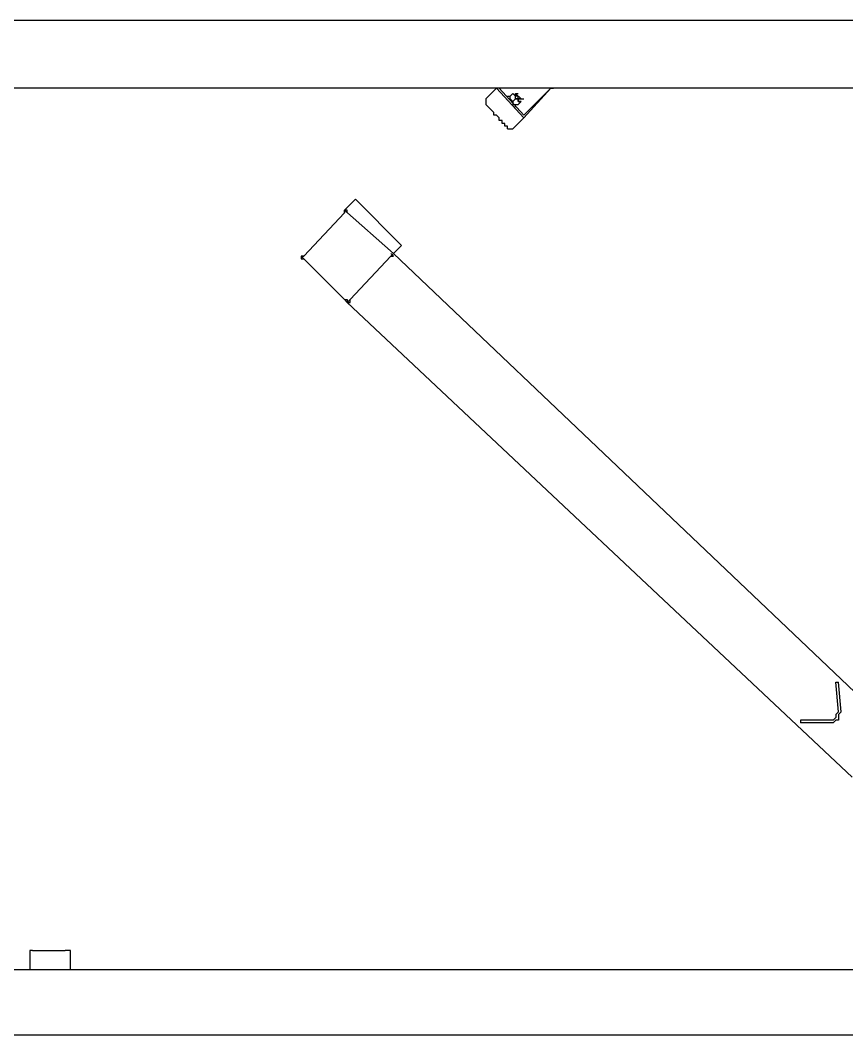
# Model space of a CAD drawing. Extents: x 855 to 1547, y 199 to 1196.
# Drawn here: x 1369.42 to 1400.79, y 562.11 to 600.64 of the extents above; entities that cross this region are included whole.
import ezdxf

# ---------------------------------------------------------------- set-up
doc = ezdxf.new("R2010")
doc.units = 0
doc.layers.add('2345-64C-02_Sort_layout', color=7, linetype='CONTINUOUS')

msp = doc.modelspace()

# ---------------------------------------------------------------- linework, layer by layer
at = {"layer": '2345-64C-02_Sort_layout', "color": 7}
for points in [[(1352.58025, 600.63556), (1434.06517, 600.63556), (1434.06513, 600.42953)], [(1414.08025, 598.06018), (1352.58025, 598.06018), (1352.58025, 598.26621)], [(1387.5024, 598.06018), (1387.0903, 597.64812)], [(1387.5024, 598.06018), (1388.53251, 596.92702)], [(1387.60538, 598.06018), (1387.5024, 598.06018)], [(1387.60538, 598.06018), (1388.53251, 597.03003), (1389.56266, 598.06018)], [(1388.53251, 596.92702), (1389.56266, 598.06018)], [(1389.56266, 598.06018), (1389.66568, 598.06018)], [(1387.0903, 597.64812), (1387.0903, 597.44209)], [(1387.91442, 597.75114), (1387.91442, 597.75114), (1388.01744, 597.75114)], [(1388.12045, 597.85415), (1388.01744, 597.75114)], [(1388.01744, 597.64812), (1388.01744, 597.75114)], [(1388.22347, 597.64812), (1388.12045, 597.54511), (1388.01744, 597.64812)], [(1388.22347, 597.75114), (1388.12045, 597.85415)], [(1388.32648, 597.64812), (1388.22347, 597.64812), (1388.22347, 597.75114), (1388.12045, 597.85415)], [(1388.22347, 597.85415), (1388.32648, 597.85415)], [(1388.22347, 597.85415), (1388.22347, 597.75114)], [(1388.22347, 597.85415), (1388.4295, 597.64812), (1388.32648, 597.64812), (1388.32648, 597.75114), (1388.22347, 597.75114), (1388.22347, 597.85415)], [(1388.22347, 597.64812), (1388.22347, 597.75114)], [(1388.22347, 597.64812), (1388.32648, 597.64812), (1388.32648, 597.54511), (1388.4295, 597.54511), (1388.32648, 597.44209)], [(1388.32648, 597.64812), (1388.4295, 597.64812)], [(1388.4295, 597.54511), (1388.32648, 597.54511), (1388.32648, 597.64812)], [(1388.4295, 597.64812), (1388.53251, 597.64812)], [(1387.91442, 596.51496), (1387.91442, 596.61797), (1387.81141, 596.61797), (1387.81141, 596.72099), (1387.70835, 596.72099), (1387.70835, 596.824), (1387.60533, 596.824), (1387.60533, 596.92702), (1387.50232, 597.03003), (1387.3993, 597.03003), (1387.3993, 597.13305), (1387.0903, 597.44209)], [(1388.12045, 597.54511), (1388.12045, 597.44209), (1388.22347, 597.44209)], [(1388.22347, 597.44209), (1388.32648, 597.44209)], [(1388.22347, 597.33908), (1388.22347, 597.44209), (1388.32648, 597.44209)], [(1388.12045, 596.51496), (1388.53251, 596.92702)], [(1387.91442, 596.51496), (1388.12045, 596.51496)], [(1381.73352, 593.42451), (1382.14558, 593.83657)], [(1383.89683, 592.08531), (1382.14558, 593.83657)], [(1381.83653, 593.32149), (1381.83653, 593.42451), (1381.73352, 593.42451), (1381.73352, 593.32149)], [(1381.73352, 593.32149), (1381.73352, 593.42451)], [(1381.73352, 593.42451), (1383.58774, 591.77626)], [(1381.73352, 593.32149), (1380.18829, 591.67325)], [(1383.89683, 592.08531), (1383.58774, 591.77626)], [(1380.18829, 591.67325), (1380.08527, 591.67325), (1380.08527, 591.57023), (1380.18829, 591.57023)], [(1380.08527, 591.67325), (1380.18829, 591.67325)], [(1380.08527, 591.67325), (1380.18829, 591.57023)], [(1381.73352, 590.02501), (1380.18829, 591.57023)], [(1381.93955, 590.02501), (1383.48477, 591.67325)], [(1383.48477, 591.67325), (1383.58774, 591.67325), (1383.48477, 591.77626)], [(1383.58774, 591.77626), (1383.48477, 591.67325)], [(1383.58774, 591.77626), (1402.64558, 573.64561)], [(1381.73352, 590.02501), (1381.83653, 590.02501), (1381.83653, 589.92199), (1381.93955, 589.92199), (1381.93955, 590.02501)], [(1381.73352, 590.02501), (1381.83653, 589.92199)], [(1381.93955, 590.02501), (1381.83653, 589.92199)], [(1381.83653, 589.92199), (1400.99733, 571.89435)], [(1400.48226, 574.36672), (1400.37929, 575.49988), (1400.48226, 575.49988)], [(1400.58527, 574.36672), (1400.48226, 575.49988)], [(1400.58527, 574.36672), (1400.48222, 574.2637), (1400.48222, 574.05767), (1400.3792, 574.05767), (1400.27619, 573.95466), (1400.17321, 573.95466)], [(1400.48226, 574.36672), (1400.3792, 574.2637), (1400.3792, 574.16069), (1400.27619, 574.05767), (1400.17321, 574.05767)], [(1400.17321, 574.05767), (1399.04001, 574.05767)], [(1399.04001, 574.05767), (1399.04001, 573.95466)], [(1400.17321, 573.95466), (1399.04001, 573.95466)], [(1369.88678, 565.30139), (1369.78377, 565.30139), (1369.78377, 565.19837)], [(1369.88678, 565.30139), (1371.12296, 565.30139)], [(1371.32899, 565.19837), (1371.32899, 565.30139), (1371.12296, 565.30139)], [(1369.78377, 565.19837), (1369.78377, 564.58028)], [(1371.32899, 564.58028), (1371.32899, 565.19837)], [(1352.58025, 564.58028), (1414.08025, 564.58028)], [(1352.58025, 562.10792), (1414.08025, 562.10792)]]:
    msp.add_lwpolyline(points, dxfattribs=at)

doc.saveas('drawing.dxf')
